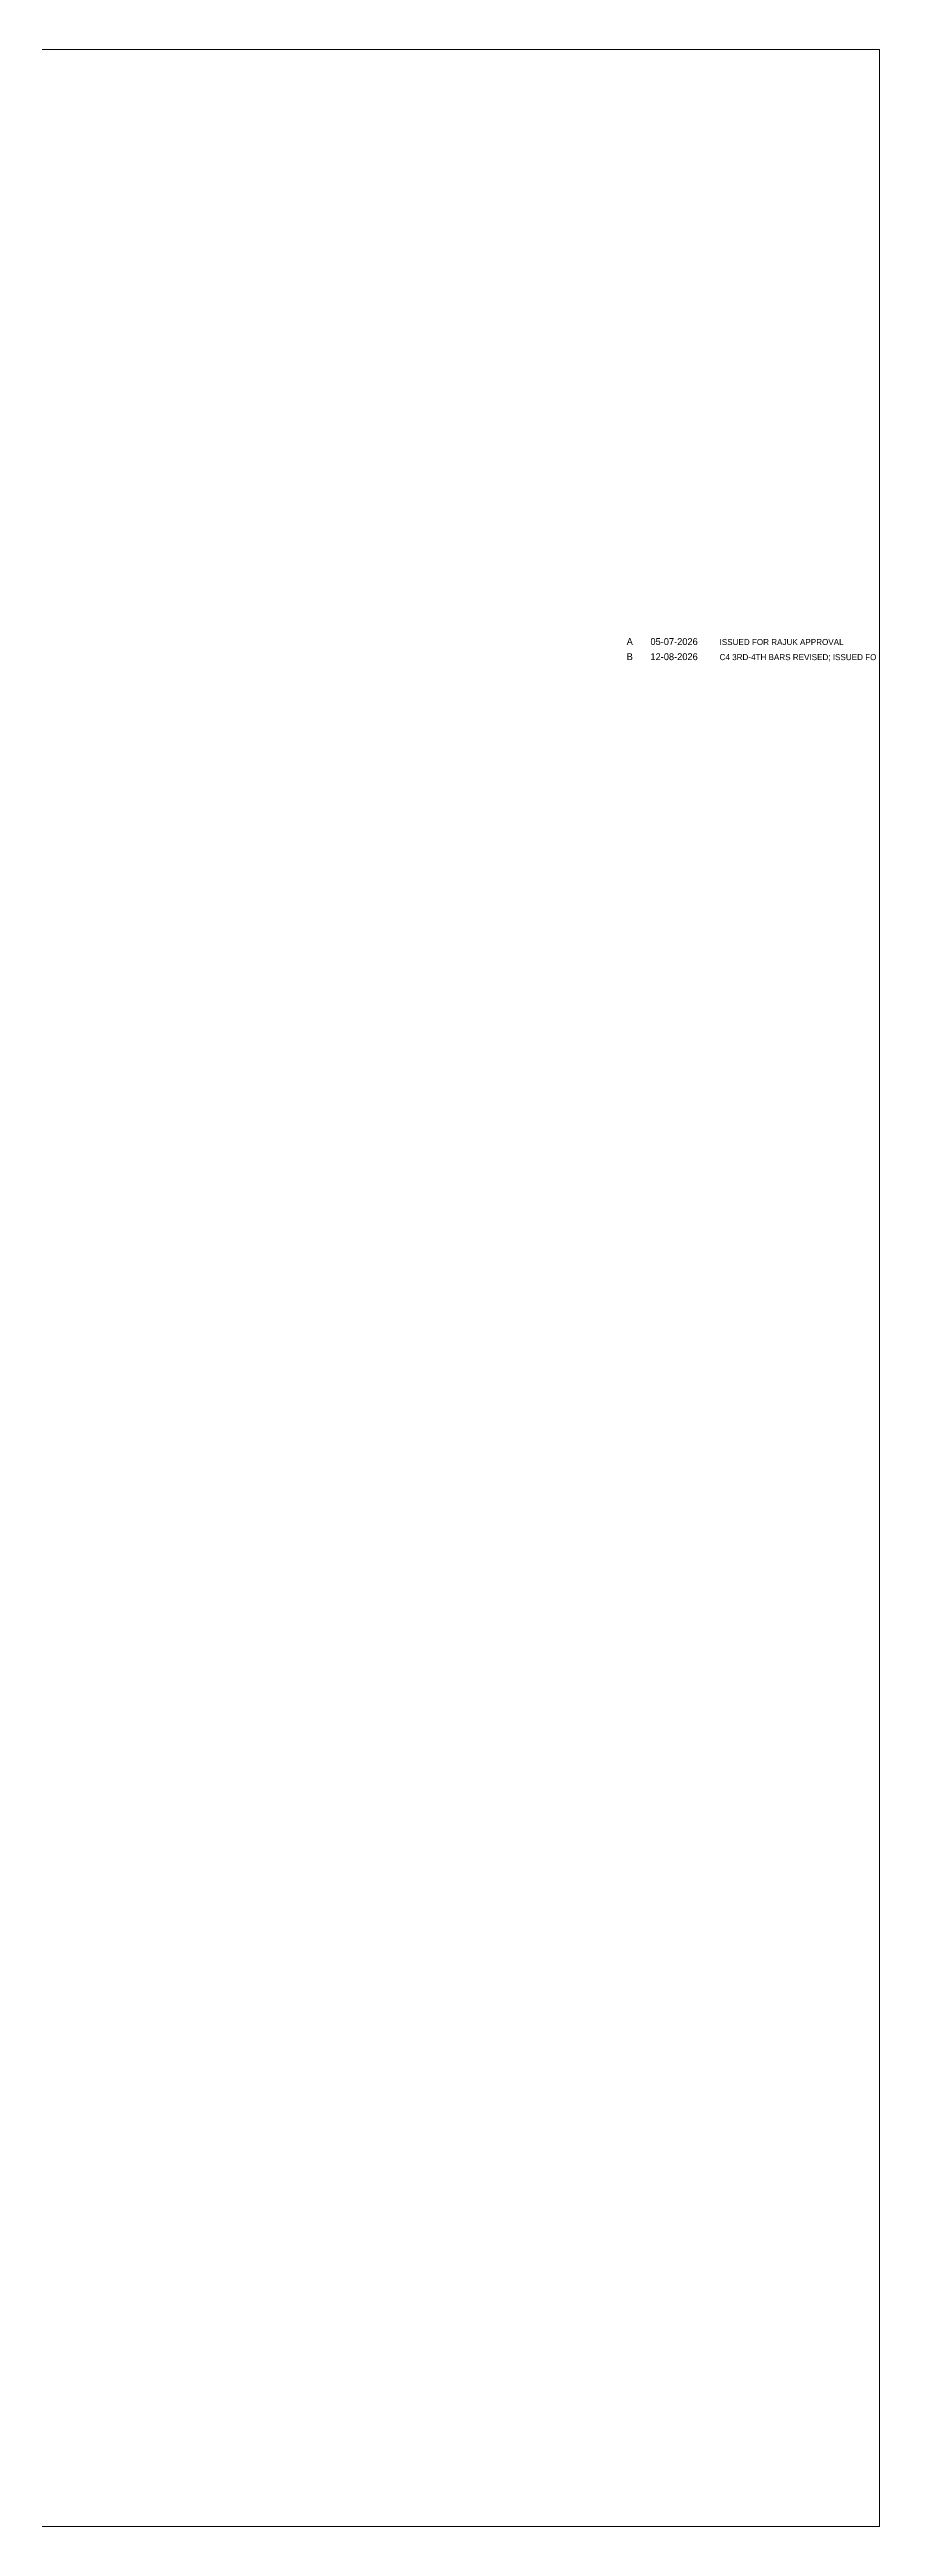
# Model space of a CAD drawing. Extents: x 1000 to 741800, y -207200 to 58400.
# Drawn here: x 346191 to 365400, y -68400 to -11000 of the extents above; entities that cross this region are included whole.
import ezdxf

# ---------------------------------------------------------------- set-up
doc = ezdxf.new("R2010")
doc.units = 0
doc.layers.add('Sheet', color=7, linetype='Continuous', lineweight=0, plot=False)
doc.layers.add('TITLE', color=7, linetype='Continuous', lineweight=0, plot=False)

msp = doc.modelspace()

# ---------------------------------------------------------------- linework, layer by layer
at = {"layer": 'Sheet'}
msp.add_lwpolyline([(283300, -68400), (365400, -68400), (365400, -11000), (283300, -11000)], close=True, dxfattribs=at)

# ---------------------------------------------------------------- texts
at = {"layer": 'TITLE'}
for s, height, p in [('A', 160, (359550, -24800)), ('05-07-2026', 160, (360100, -24800)), ('ISSUED FOR RAJUK APPROVAL', 140, (361700, -24800)), ('B', 160, (359550, -25150)), ('12-08-2026', 160, (360100, -25150)), ('C4 3RD-4TH BARS REVISED; ISSUED FO', 140, (361700, -25150))]:
    msp.add_text(s, height=height, dxfattribs=at).set_placement(p)

doc.saveas('drawing.dxf')
